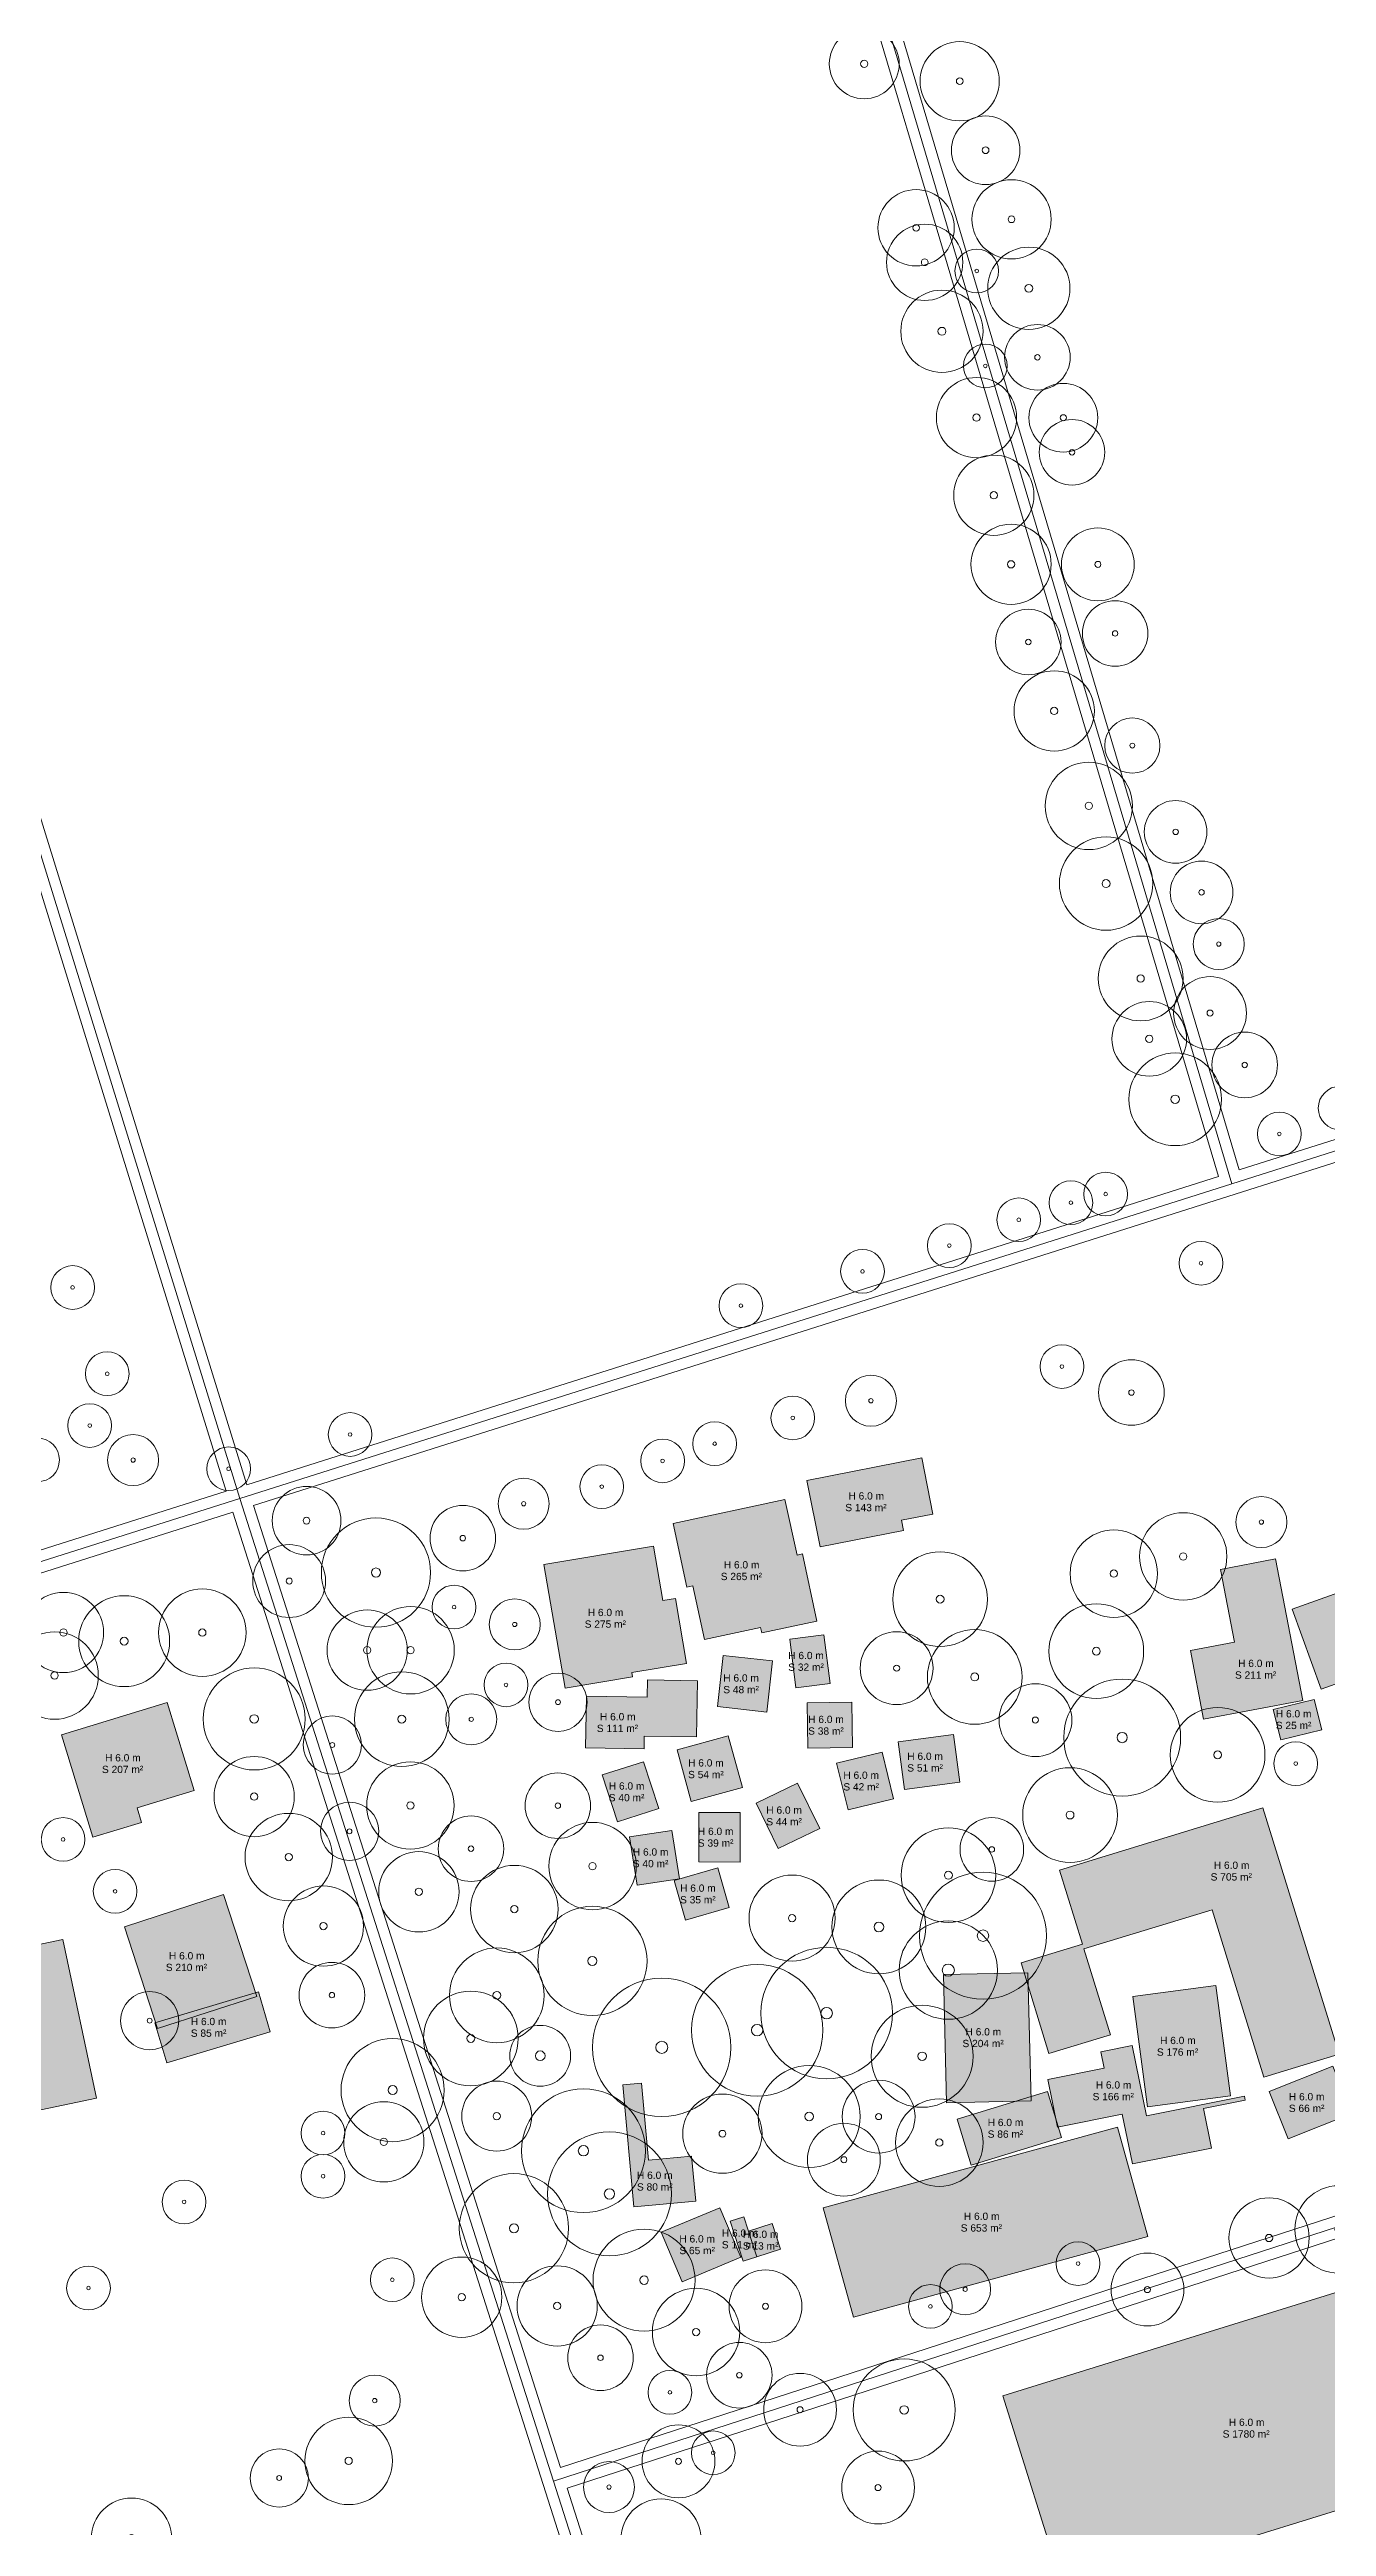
# Model space of a CAD drawing. Header units: metres. Extents: x 0 to 1612, y 0 to 1403.
# Drawn here: x 311.9 to 487.3, y 590.8 to 930.8 of the extents above; entities that cross this region are included whole.
import ezdxf

# ---------------------------------------------------------------- set-up
doc = ezdxf.new("R2010")
doc.units = ezdxf.units.M
doc.header["$MEASUREMENT"] = 0
for name, color, linetype, lineweight, true_color in [('TPX_BUILDING_AREAS_TEXT', 7, 'CONTINUOUS', 0, 0x000000), ('TPX_BUILDING_HEIGHTS_TEXT', 7, 'CONTINUOUS', 0, 0x000000), ('TPX_BUILDINGS', 7, 'CONTINUOUS', 0, 0x000000), ('TPX_BUILDINGS_HATCH', 7, 'CONTINUOUS', 0, 0xf0f0f0), ('TPX_ROADS_AXES', 7, 'CONTINUOUS', 0, 0x323232), ('TPX_ROADS_CONTOURS', 7, 'CONTINUOUS', 0, 0x646464), ('TPX_VEGETATION_TREES_INDIVIDUAL', 7, 'CONTINUOUS', 0, 0x136734)]:
    doc.layers.add(name, color=color, linetype=linetype, lineweight=lineweight, true_color=true_color)
doc.styles.add('TPX_TEXTE', font='arial.ttf')

# ---------------------------------------------------------------- blocks, each defined once
blk = doc.blocks.new('TREETR005_CR059')
at = {"layer": 'TPX_VEGETATION_TREES_INDIVIDUAL'}
for radius in [5.91, 0.5]:
    blk.add_circle((0, 0, 0.04), radius, dxfattribs=at)
blk = doc.blocks.new('TREETR005_CR052')
at = {"layer": 'TPX_VEGETATION_TREES_INDIVIDUAL'}
for radius in [5.24, 0.458]:
    blk.add_circle((0, 0, 0.04), radius, dxfattribs=at)
blk = doc.blocks.new('TREETR003_CR035')
at = {"layer": 'TPX_VEGETATION_TREES_INDIVIDUAL'}
for radius in [3.5, 0.292]:
    blk.add_circle((0, 0, 0.04), radius, dxfattribs=at)
blk = doc.blocks.new('TREETR005_CR048')
at = {"layer": 'TPX_VEGETATION_TREES_INDIVIDUAL'}
for radius in [4.8, 0.5]:
    blk.add_circle((0, 0, 0.04), radius, dxfattribs=at)
blk = doc.blocks.new('TREETR005_CR058')
at = {"layer": 'TPX_VEGETATION_TREES_INDIVIDUAL'}
for radius in [5.82, 0.5]:
    blk.add_circle((0, 0, 0.04), radius, dxfattribs=at)
blk = doc.blocks.new('TREETR008_CR090')
at = {"layer": 'TPX_VEGETATION_TREES_INDIVIDUAL'}
for radius in [9.03, 0.792]:
    blk.add_circle((0, 0, 0.04), radius, dxfattribs=at)
blk = doc.blocks.new('TREETR004_CR047')
at = {"layer": 'TPX_VEGETATION_TREES_INDIVIDUAL'}
for radius in [4.72, 0.417]:
    blk.add_circle((0, 0, 0.04), radius, dxfattribs=at)
blk = doc.blocks.new('TREETR004_CR043')
at = {"layer": 'TPX_VEGETATION_TREES_INDIVIDUAL'}
for radius in [4.3, 0.375]:
    blk.add_circle((0, 0, 0.04), radius, dxfattribs=at)
blk = doc.blocks.new('TREETR005_CR051')
at = {"layer": 'TPX_VEGETATION_TREES_INDIVIDUAL'}
for radius in [5.12, 0.5]:
    blk.add_circle((0, 0, 0.04), radius, dxfattribs=at)
blk = doc.blocks.new('TREETR005_CR057')
at = {"layer": 'TPX_VEGETATION_TREES_INDIVIDUAL'}
for radius in [5.65, 0.542]:
    blk.add_circle((0, 0, 0.04), radius, dxfattribs=at)
blk = doc.blocks.new('TREETR004_CR050')
at = {"layer": 'TPX_VEGETATION_TREES_INDIVIDUAL'}
for radius in [5, 0.417]:
    blk.add_circle((0, 0, 0.04), radius, dxfattribs=at)
blk = doc.blocks.new('TREETR007_CR064')
at = {"layer": 'TPX_VEGETATION_TREES_INDIVIDUAL'}
for radius in [6.44, 0.667]:
    blk.add_circle((0, 0, 0.04), radius, dxfattribs=at)
blk = doc.blocks.new('TREETR005_CR060')
at = {"layer": 'TPX_VEGETATION_TREES_INDIVIDUAL'}
for radius in [6, 0.5]:
    blk.add_circle((0, 0, 0.04), radius, dxfattribs=at)
blk = doc.blocks.new('TREETR007_CR080')
at = {"layer": 'TPX_VEGETATION_TREES_INDIVIDUAL'}
for radius in [8.03, 0.708]:
    blk.add_circle((0, 0, 0.04), radius, dxfattribs=at)
blk = doc.blocks.new('TREETR006_CR064')
at = {"layer": 'TPX_VEGETATION_TREES_INDIVIDUAL'}
for radius in [6.36, 0.583]:
    blk.add_circle((0, 0, 0.04), radius, dxfattribs=at)
blk = doc.blocks.new('TREETR007_CR085')
at = {"layer": 'TPX_VEGETATION_TREES_INDIVIDUAL'}
for radius in [8.5, 0.708]:
    blk.add_circle((0, 0, 0.04), radius, dxfattribs=at)
blk = doc.blocks.new('TREETR005_CR065')
at = {"layer": 'TPX_VEGETATION_TREES_INDIVIDUAL'}
for radius in [6.5, 0.542]:
    blk.add_circle((0, 0, 0.04), radius, dxfattribs=at)
blk = doc.blocks.new('TREETR006_CR070')
at = {"layer": 'TPX_VEGETATION_TREES_INDIVIDUAL'}
for radius in [7, 0.583]:
    blk.add_circle((0, 0, 0.04), radius, dxfattribs=at)
blk = doc.blocks.new('TREETR005_CR064')
at = {"layer": 'TPX_VEGETATION_TREES_INDIVIDUAL'}
for radius in [6.41, 0.542]:
    blk.add_circle((0, 0, 0.04), radius, dxfattribs=at)
blk = doc.blocks.new('TREETR004_CR045')
at = {"layer": 'TPX_VEGETATION_TREES_INDIVIDUAL'}
for radius in [4.5, 0.375]:
    blk.add_circle((0, 0, 0.04), radius, dxfattribs=at)
blk = doc.blocks.new('TREETR006_CR075')
at = {"layer": 'TPX_VEGETATION_TREES_INDIVIDUAL'}
for radius in [7.5, 0.625]:
    blk.add_circle((0, 0, 0.04), radius, dxfattribs=at)
blk = doc.blocks.new('TREETR005_CR047')
at = {"layer": 'TPX_VEGETATION_TREES_INDIVIDUAL'}
for radius in [4.71, 0.458]:
    blk.add_circle((0, 0, 0.04), radius, dxfattribs=at)
blk = doc.blocks.new('TREETR003_CR030')
at = {"layer": 'TPX_VEGETATION_TREES_INDIVIDUAL'}
for radius in [3, 0.25]:
    blk.add_circle((0, 0, 0.04), radius, dxfattribs=at)
blk = doc.blocks.new('TREETR005_CR062')
at = {"layer": 'TPX_VEGETATION_TREES_INDIVIDUAL'}
for radius in [6.24, 0.542]:
    blk.add_circle((0, 0, 0.04), radius, dxfattribs=at)
blk = doc.blocks.new('TREETR008_CR068')
at = {"layer": 'TPX_VEGETATION_TREES_INDIVIDUAL'}
for radius in [6.75, 0.833]:
    blk.add_circle((0, 0, 0.04), radius, dxfattribs=at)
blk = doc.blocks.new('TREETR003_CR040')
at = {"layer": 'TPX_VEGETATION_TREES_INDIVIDUAL'}
for radius in [4, 0.333]:
    blk.add_circle((0, 0, 0.04), radius, dxfattribs=at)
blk = doc.blocks.new('TREETR008_CR095')
at = {"layer": 'TPX_VEGETATION_TREES_INDIVIDUAL'}
for radius in [9.5, 0.833]:
    blk.add_circle((0, 0, 0.04), radius, dxfattribs=at)
blk = doc.blocks.new('TREETR005_CR054')
at = {"layer": 'TPX_VEGETATION_TREES_INDIVIDUAL'}
for radius in [5.44, 0.458]:
    blk.add_circle((0, 0, 0.04), radius, dxfattribs=at)
blk = doc.blocks.new('TREETR006_CR071')
at = {"layer": 'TPX_VEGETATION_TREES_INDIVIDUAL'}
for radius in [7.08, 0.625]:
    blk.add_circle((0, 0, 0.04), radius, dxfattribs=at)
blk = doc.blocks.new('TREETR003_CR038')
at = {"layer": 'TPX_VEGETATION_TREES_INDIVIDUAL'}
for radius in [3.79, 0.333]:
    blk.add_circle((0, 0, 0.04), radius, dxfattribs=at)
blk = doc.blocks.new('TREETR004_CR044')
at = {"layer": 'TPX_VEGETATION_TREES_INDIVIDUAL'}
for radius in [4.37, 0.375]:
    blk.add_circle((0, 0, 0.04), radius, dxfattribs=at)
blk = doc.blocks.new('TREETR005_CR055')
at = {"layer": 'TPX_VEGETATION_TREES_INDIVIDUAL'}
for radius in [5.51, 0.5]:
    blk.add_circle((0, 0, 0.04), radius, dxfattribs=at)
blk = doc.blocks.new('TREETR007_CR042')
at = {"layer": 'TPX_VEGETATION_TREES_INDIVIDUAL'}
for radius in [4.18, 0.667]:
    blk.add_circle((0, 0, 0.04), radius, dxfattribs=at)
blk = doc.blocks.new('TREETR008_CR087')
at = {"layer": 'TPX_VEGETATION_TREES_INDIVIDUAL'}
for radius in [8.72, 0.792]:
    blk.add_circle((0, 0, 0.04), radius, dxfattribs=at)

msp = doc.modelspace()

# ---------------------------------------------------------------- hatches: boundary and pattern name
at = {"layer": 'TPX_BUILDINGS_HATCH'}
for points in [[(431.7, 737.44), (415.93, 734.35), (417.74, 725.23), (429.21, 727.48), (428.93, 728.91), (433.23, 729.74), (431.7, 737.44)], [(412.92, 731.74), (397.55, 728.46), (399.44, 719.69), (400.29, 719.87), (401.88, 712.52), (409.57, 714.16), (409.74, 713.43), (417.32, 715.04), (415.32, 724.26), (414.58, 724.1), (412.92, 731.74)], [(394.88, 725.34), (379.82, 722.79), (382.73, 705.82), (391.99, 707.39), (391.89, 707.97), (399.42, 709.24), (397.89, 718.15), (396.16, 717.86), (394.88, 725.34)], [(504.71, 724.62), (482.57, 716.69), (486.55, 705.7), (508.69, 713.61), (504.71, 724.62)], [(474.64, 712.14), (468.61, 710.99), (470.41, 701.57), (484.03, 704.15), (480.29, 723.57), (472.71, 722.12), (474.64, 712.14)], [(418.27, 713.16), (413.58, 712.58), (414.43, 705.88), (419.12, 706.46), (418.27, 713.16)], [(404.42, 710.32), (403.65, 703.3), (410.42, 702.56), (411.2, 709.58), (404.42, 710.32)], [(328.1, 703.89), (313.56, 699.45), (317.86, 685.38), (324.55, 687.41), (323.95, 689.41), (331.78, 691.81), (328.1, 703.89)], [(385.66, 704.74), (385.54, 697.64), (393.58, 697.49), (393.61, 699.27), (400.76, 699.15), (400.9, 706.84), (394.04, 706.96), (394, 704.59), (385.66, 704.74)], [(422.11, 703.9), (415.96, 703.81), (416.06, 697.59), (422.2, 697.68), (422.11, 703.9)], [(485.59, 704.29), (479.98, 702.92), (481.02, 698.74), (486.63, 700.11), (485.59, 704.29)], [(405.13, 699.3), (398.12, 697.37), (400.06, 690.26), (407.07, 692.19), (405.13, 699.3)], [(426.25, 697.06), (420.01, 695.54), (421.58, 689.12), (427.81, 690.63), (426.25, 697.06)], [(436.07, 699.46), (428.47, 698.47), (429.33, 691.93), (436.93, 692.91), (436.07, 699.46)], [(393.5, 695.74), (387.83, 693.93), (389.91, 687.49), (395.58, 689.3), (393.5, 695.74)], [(414.66, 692.79), (408.97, 690.04), (412.01, 683.81), (417.71, 686.56), (414.66, 692.79)], [(401.11, 688.79), (401.1, 681.98), (406.76, 681.97), (406.77, 688.78), (401.11, 688.79)], [(453.77, 670.69), (445.34, 668.12), (449.18, 655.69), (457.62, 658.26), (453.97, 670.04), (471.57, 675.41), (478.68, 652.44), (489.01, 655.6), (478.55, 689.39), (450.62, 680.86), (453.77, 670.69)], [(397.4, 686.32), (391.58, 685.43), (392.61, 678.79), (398.43, 679.68), (397.4, 686.32)], [(403.7, 681.16), (397.72, 679.44), (399.28, 674.01), (405.26, 675.73), (403.7, 681.16)], [(335.84, 677.5), (322.22, 673.07), (326.77, 659.1), (340.38, 663.53), (335.84, 677.5)], [(313.76, 671.35), (300.64, 668.61), (305.27, 646.8), (318.4, 649.54), (313.76, 671.35)], [(446.29, 666.78), (434.68, 666.51), (435.1, 648.93), (446.72, 649.21), (446.29, 666.78)], [(340.61, 664.14), (326.38, 659.9), (328.02, 654.41), (342.24, 658.66), (340.61, 664.14)], [(472.11, 665), (460.68, 663.5), (462.69, 648.37), (474.12, 649.87), (472.11, 665)], [(456.76, 653.66), (449.03, 652.1), (450.36, 645.57), (459.24, 647.35), (460.63, 640.52), (471.5, 642.71), (470.4, 648.12), (476.13, 649.26), (476.01, 649.83), (462.56, 647.13), (460.58, 656.8), (456.29, 655.93), (456.76, 653.66)], [(488.18, 653.93), (479.43, 650.48), (482.02, 643.99), (490.77, 647.43), (488.18, 653.93)], [(393.21, 651.61), (390.65, 651.38), (392.19, 634.65), (400.66, 635.42), (400.09, 641.58), (394.18, 641.05), (393.21, 651.61)], [(448.97, 650.48), (436.55, 646.68), (438.51, 640.36), (450.92, 644.15), (448.97, 650.48)], [(458.6, 645.57), (418.17, 634.52), (422.32, 619.5), (462.76, 630.55), (458.6, 645.57)], [(404, 634.52), (395.91, 631.14), (398.79, 624.36), (406.88, 627.74), (404, 634.52)], [(407.28, 633.28), (405.41, 632.69), (407.17, 627.19), (409.04, 627.78), (407.28, 633.28)], [(411.18, 632.36), (407.91, 631.31), (409.04, 627.78), (412.3, 628.83), (411.18, 632.36)], [(502.29, 627.12), (442.85, 608.69), (451.42, 581.42), (510.86, 599.83), (502.29, 627.12)]]:
    msp.add_hatch(color=256, dxfattribs=at).paths.add_polyline_path(points)

# ---------------------------------------------------------------- linework, layer by layer
at = {"layer": 'TPX_BUILDINGS', "elevation": 0.04}
for points in [[(431.7, 737.44), (415.93, 734.35), (417.74, 725.23), (429.21, 727.48), (428.93, 728.91), (433.23, 729.74)], [(412.92, 731.74), (397.55, 728.46), (399.44, 719.69), (400.29, 719.87), (401.88, 712.52), (409.57, 714.16), (409.74, 713.43), (417.32, 715.04), (415.32, 724.26), (414.58, 724.1)], [(394.88, 725.34), (379.82, 722.79), (382.73, 705.82), (391.99, 707.39), (391.89, 707.97), (399.42, 709.24), (397.89, 718.15), (396.16, 717.86)], [(504.71, 724.62), (482.57, 716.69), (486.55, 705.7), (508.69, 713.61)], [(474.64, 712.14), (468.61, 710.99), (470.41, 701.57), (484.03, 704.15), (480.29, 723.57), (472.71, 722.12)], [(418.27, 713.16), (413.58, 712.58), (414.43, 705.88), (419.12, 706.46)], [(404.42, 710.32), (403.65, 703.3), (410.42, 702.56), (411.2, 709.58)], [(328.1, 703.89), (313.56, 699.45), (317.86, 685.38), (324.55, 687.41), (323.95, 689.41), (331.78, 691.81)], [(385.66, 704.74), (385.54, 697.64), (393.58, 697.49), (393.61, 699.27), (400.76, 699.15), (400.9, 706.84), (394.04, 706.96), (394, 704.59)], [(422.11, 703.9), (415.96, 703.81), (416.06, 697.59), (422.2, 697.68)], [(485.59, 704.29), (479.98, 702.92), (481.02, 698.74), (486.63, 700.11)], [(405.13, 699.3), (398.12, 697.37), (400.06, 690.26), (407.07, 692.19)], [(426.25, 697.06), (420.01, 695.54), (421.58, 689.12), (427.81, 690.63)], [(436.07, 699.46), (428.47, 698.47), (429.33, 691.93), (436.93, 692.91)], [(393.5, 695.74), (387.83, 693.93), (389.91, 687.49), (395.58, 689.3)], [(414.66, 692.79), (408.97, 690.04), (412.01, 683.81), (417.71, 686.56)], [(401.11, 688.79), (401.1, 681.98), (406.76, 681.97), (406.77, 688.78)], [(453.77, 670.69), (445.34, 668.12), (449.18, 655.69), (457.62, 658.26), (453.97, 670.04), (471.57, 675.41), (478.68, 652.44), (489.01, 655.6), (478.55, 689.39), (450.62, 680.86)], [(397.4, 686.32), (391.58, 685.43), (392.61, 678.79), (398.43, 679.68)], [(403.7, 681.16), (397.72, 679.44), (399.28, 674.01), (405.26, 675.73)], [(335.84, 677.5), (322.22, 673.07), (326.77, 659.1), (340.38, 663.53)], [(313.76, 671.35), (300.64, 668.61), (305.27, 646.8), (318.4, 649.54)], [(446.29, 666.78), (434.68, 666.51), (435.1, 648.93), (446.72, 649.21)], [(340.61, 664.14), (326.38, 659.9), (328.02, 654.41), (342.24, 658.66)], [(472.11, 665), (460.68, 663.5), (462.69, 648.37), (474.12, 649.87)], [(456.76, 653.66), (449.03, 652.1), (450.36, 645.57), (459.24, 647.35), (460.63, 640.52), (471.5, 642.71), (470.4, 648.12), (476.13, 649.26), (476.01, 649.83), (462.56, 647.13), (460.58, 656.8), (456.29, 655.93)], [(488.18, 653.93), (479.43, 650.48), (482.02, 643.99), (490.77, 647.43)], [(393.21, 651.61), (390.65, 651.38), (392.19, 634.65), (400.66, 635.42), (400.09, 641.58), (394.18, 641.05)], [(448.97, 650.48), (436.55, 646.68), (438.51, 640.36), (450.92, 644.15)], [(458.6, 645.57), (418.17, 634.52), (422.32, 619.5), (462.76, 630.55)], [(404, 634.52), (395.91, 631.14), (398.79, 624.36), (406.88, 627.74)], [(407.28, 633.28), (405.41, 632.69), (407.17, 627.19), (409.04, 627.78)], [(411.18, 632.36), (407.91, 631.31), (409.04, 627.78), (412.3, 628.83)], [(502.29, 627.12), (442.85, 608.69), (451.42, 581.42), (510.86, 599.83)]]:
    msp.add_lwpolyline(points, close=True, dxfattribs=at)
at = {"layer": 'TPX_ROADS_AXES', "elevation": 0.03}
for points in [[(387.64, 1066.53), (474.31, 775.08)], [(338.05, 731.88), (245.21, 1031.89)], [(474.31, 775.08), (495.17, 781.69), (546.75, 798.04), (622.6, 822.08)], [(338.05, 731.88), (474.31, 775.08)], [(192.02, 685.59), (338.05, 731.88)], [(381.13, 596.98), (338.05, 731.88)], [(381.13, 596.98), (498.94, 635.19)], [(408.03, 512.73), (381.13, 596.98)]]:
    msp.add_lwpolyline(points, dxfattribs=at)
at = {"layer": 'TPX_ROADS_CONTOURS', "elevation": 0.03}
for points in [[(389.51, 1065.51), (537, 1108.68), (620.74, 823.07), (546.29, 799.47), (494.72, 783.12), (475.31, 776.97)], [(247.08, 1030.92), (383.72, 1074.62), (386.2, 1066.1), (472.45, 776.07), (339.04, 733.77)], [(99.47, 983.7), (244.22, 1030), (336.18, 732.86), (193, 687.47), (146.96, 833.32)], [(193.9, 684.61), (337.08, 730), (379.7, 596.52), (406.14, 513.7), (262.5, 467.37)]]:
    msp.add_lwpolyline(points, close=True, dxfattribs=at)
for points in [[(498.48, 636.62), (382.1, 598.87), (339.94, 730.91), (474.76, 773.65), (494.68, 779.96)], [(545.96, 515.36), (421.6, 474.9), (409.45, 513.19), (383.01, 596.01), (499.4, 633.77)]]:
    msp.add_lwpolyline(points, dxfattribs=at)

# ---------------------------------------------------------------- block references
at = {"layer": 'TPX_VEGETATION_TREES_INDIVIDUAL'}
for name, p in [('TREETR005_CR048', (423.81, 928.82, 0.04)), ('TREETR005_CR054', (436.92, 926.43, 0.04)), ('TREETR005_CR047', (440.48, 916.95, 0.04)), ('TREETR005_CR052', (430.93, 906.31, 0.04)), ('TREETR005_CR054', (444.04, 907.47, 0.04)), ('TREETR005_CR052', (432.11, 901.57, 0.04)), ('TREETR003_CR030', (439.26, 900.38, 0.04)), ('TREETR005_CR057', (446.41, 898, 0.04)), ('TREETR005_CR057', (434.48, 892.1, 0.04)), ('TREETR004_CR045', (447.59, 888.53, 0.04)), ('TREETR003_CR030', (440.44, 887.35, 0.04)), ('TREETR005_CR055', (439.23, 880.25, 0.04)), ('TREETR004_CR047', (451.15, 880.23, 0.04)), ('TREETR004_CR045', (452.34, 875.49, 0.04)), ('TREETR005_CR055', (441.6, 869.59, 0.04)), ('TREETR005_CR055', (443.97, 860.11, 0.04)), ('TREETR004_CR050', (455.89, 860.1, 0.04)), ('TREETR004_CR045', (446.34, 849.45, 0.04)), ('TREETR004_CR045', (458.26, 850.62, 0.04)), ('TREETR005_CR055', (449.9, 839.98, 0.04)), ('TREETR003_CR038', (460.62, 835.23, 0.04)), ('TREETR005_CR060', (454.65, 826.95, 0.04)), ('TREETR004_CR043', (466.57, 823.38, 0.04)), ('TREETR005_CR064', (457.02, 816.29, 0.04)), ('TREETR004_CR043', (470.13, 815.08, 0.04)), ('TREETR003_CR035', (472.5, 807.98, 0.04)), ('TREETR005_CR058', (461.77, 803.26, 0.04)), ('TREETR004_CR050', (471.3, 798.51, 0.04)), ('TREETR005_CR051', (462.95, 794.97, 0.04)), ('TREETR004_CR045', (476.06, 791.39, 0.04)), ('TREETR006_CR064', (466.51, 786.67, 0.04)), ('TREETR003_CR030', (489.16, 785.46, 0.04)), ('TREETR003_CR030', (480.81, 781.92, 0.04)), ('TREETR003_CR030', (452.19, 772.48, 0.04)), ('TREETR003_CR030', (456.96, 773.66, 0.04)), ('TREETR003_CR030', (445.03, 770.13, 0.04)), ('TREETR003_CR030', (435.49, 766.59, 0.04)), ('TREETR003_CR030', (423.57, 763.05, 0.04)), ('TREETR003_CR030', (470.06, 764.17, 0.04)), ('TREETR003_CR030', (315.1, 760.84, 0.04)), ('TREETR003_CR030', (406.87, 758.34, 0.04)), ('TREETR003_CR030', (319.85, 749, 0.04)), ('TREETR003_CR030', (450.96, 749.99, 0.04)), ('TREETR003_CR035', (424.73, 745.29, 0.04)), ('TREETR004_CR045', (460.5, 746.42, 0.04)), ('TREETR003_CR030', (317.45, 741.89, 0.04)), ('TREETR003_CR030', (414, 742.94, 0.04)), ('TREETR003_CR030', (353.21, 740.66, 0.04)), ('TREETR003_CR030', (403.27, 739.4, 0.04)), ('TREETR003_CR030', (310.29, 737.17, 0.04)), ('TREETR003_CR035', (323.41, 737.15, 0.04)), ('TREETR003_CR030', (336.52, 735.95, 0.04)), ('TREETR003_CR030', (396.12, 737.04, 0.04)), ('TREETR003_CR035', (377.04, 731.15, 0.04)), ('TREETR003_CR030', (387.77, 733.5, 0.04)), ('TREETR005_CR047', (347.23, 728.83, 0.04)), ('TREETR003_CR035', (478.35, 728.64, 0.04)), ('TREETR006_CR075', (356.76, 721.71, 0.04)), ('TREETR004_CR045', (368.68, 726.43, 0.04)), ('TREETR005_CR060', (467.61, 723.92, 0.04)), ('TREETR004_CR050', (344.84, 720.54, 0.04)), ('TREETR005_CR065', (434.23, 718.05, 0.04)), ('TREETR005_CR060', (458.08, 721.56, 0.04)), ('TREETR005_CR055', (313.84, 713.48, 0.04)), ('TREETR005_CR062', (322.18, 712.29, 0.04)), ('TREETR005_CR060', (332.91, 713.46, 0.04)), ('TREETR003_CR030', (367.48, 716.96, 0.04)), ('TREETR003_CR035', (375.82, 714.58, 0.04)), ('TREETR005_CR055', (355.55, 711.06, 0.04)), ('TREETR005_CR060', (361.51, 711.05, 0.04)), ('TREETR005_CR065', (455.68, 710.91, 0.04)), ('TREETR005_CR060', (312.63, 707.57, 0.04)), ('TREETR004_CR050', (428.26, 708.58, 0.04)), ('TREETR005_CR065', (438.98, 707.38, 0.04)), ('TREETR006_CR070', (340.04, 701.61, 0.04)), ('TREETR005_CR065', (360.3, 701.58, 0.04)), ('TREETR003_CR030', (374.62, 706.29, 0.04)), ('TREETR003_CR040', (381.76, 703.91, 0.04)), ('TREETR003_CR035', (369.84, 701.56, 0.04)), ('TREETR004_CR050', (447.32, 701.45, 0.04)), ('TREETR007_CR080', (459.23, 699.06, 0.04)), ('TREETR003_CR040', (350.76, 698.04, 0.04)), ('TREETR005_CR065', (472.34, 696.68, 0.04)), ('TREETR003_CR030', (483.07, 695.48, 0.04)), ('TREETR005_CR055', (340.03, 690.95, 0.04)), ('TREETR005_CR060', (361.48, 689.73, 0.04)), ('TREETR004_CR045', (381.74, 689.7, 0.04)), ('TREETR005_CR065', (452.07, 688.42, 0.04)), ('TREETR003_CR030', (313.79, 685.07, 0.04)), ('TREETR005_CR060', (344.78, 682.65, 0.04)), ('TREETR003_CR040', (353.13, 686.19, 0.04)), ('TREETR004_CR045', (369.81, 683.8, 0.04)), ('TREETR005_CR060', (386.5, 681.41, 0.04)), ('TREETR004_CR044', (441.33, 683.7, 0.04)), ('TREETR005_CR065', (435.37, 680.16, 0.04)), ('TREETR003_CR030', (320.94, 677.95, 0.04)), ('TREETR005_CR055', (362.65, 677.89, 0.04)), ('TREETR005_CR060', (375.76, 675.51, 0.04)), ('TREETR005_CR059', (413.9, 674.27, 0.04)), ('TREETR008_CR087', (440.12, 671.86, 0.04)), ('TREETR005_CR055', (349.54, 673.18, 0.04)), ('TREETR007_CR064', (425.82, 673.06, 0.04)), ('TREETR006_CR075', (386.48, 668.39, 0.04)), ('TREETR008_CR068', (435.35, 667.13, 0.04)), ('TREETR005_CR065', (373.36, 663.67, 0.04)), ('TREETR008_CR090', (418.65, 661.23, 0.04)), ('TREETR004_CR045', (350.71, 663.7, 0.04)), ('TREETR008_CR090', (409.11, 658.88, 0.04)), ('TREETR003_CR040', (325.68, 660.19, 0.04)), ('TREETR005_CR065', (369.78, 657.75, 0.04)), ('TREETR008_CR095', (396, 656.53, 0.04)), ('TREETR006_CR070', (431.76, 655.3, 0.04)), ('TREETR006_CR071', (359.04, 650.66, 0.04)), ('TREETR007_CR042', (379.31, 655.37, 0.04)), ('TREETR006_CR070', (416.25, 647.03, 0.04)), ('TREETR005_CR048', (373.34, 647.09, 0.04)), ('TREETR007_CR085', (385.25, 642.34, 0.04)), ('TREETR005_CR054', (404.33, 644.68, 0.04)), ('TREETR004_CR050', (425.78, 647.02, 0.04)), ('TREETR005_CR060', (434.12, 643.45, 0.04)), ('TREETR003_CR030', (349.49, 644.76, 0.04)), ('TREETR005_CR055', (357.84, 643.56, 0.04)), ('TREETR004_CR050', (421.01, 641.1, 0.04)), ('TREETR007_CR085', (388.82, 636.41, 0.04)), ('TREETR003_CR030', (349.49, 638.84, 0.04)), ('TREETR003_CR030', (330.41, 635.31, 0.04)), ('TREETR006_CR075', (375.7, 631.7, 0.04)), ('TREETR005_CR055', (479.4, 630.36, 0.04)), ('TREETR005_CR060', (488.94, 631.53, 0.04)), ('TREETR006_CR070', (393.57, 624.57, 0.04)), ('TREETR003_CR030', (453.17, 626.85, 0.04)), ('TREETR003_CR030', (317.28, 623.49, 0.04)), ('TREETR003_CR030', (359, 624.62, 0.04)), ('TREETR005_CR055', (368.53, 622.23, 0.04)), ('TREETR005_CR055', (381.64, 621.03, 0.04)), ('TREETR004_CR050', (410.25, 620.99, 0.04)), ('TREETR003_CR035', (437.67, 623.32, 0.04)), ('TREETR004_CR050', (462.7, 623.28, 0.04)), ('TREETR005_CR060', (400.71, 617.45, 0.04)), ('TREETR003_CR030', (432.9, 620.96, 0.04)), ('TREETR004_CR045', (387.59, 613.92, 0.04)), ('TREETR004_CR045', (406.66, 611.52, 0.04)), ('TREETR003_CR030', (397.12, 609.17, 0.04)), ('TREETR006_CR070', (429.3, 606.75, 0.04)), ('TREETR003_CR035', (356.59, 608.04, 0.04)), ('TREETR004_CR050', (415, 606.78, 0.04)), ('TREETR005_CR060', (353.01, 599.76, 0.04)), ('TREETR004_CR050', (398.3, 599.7, 0.04)), ('TREETR003_CR030', (403.07, 600.87, 0.04)), ('TREETR003_CR040', (343.47, 597.41, 0.04)), ('TREETR003_CR035', (388.76, 596.16, 0.04)), ('TREETR004_CR050', (425.71, 596.1, 0.04)), ('TREETR005_CR055', (323.19, 589.15, 0.04)), ('TREETR005_CR055', (395.9, 589.04, 0.04))]:
    msp.add_blockref(name, p, dxfattribs=at)

# ---------------------------------------------------------------- texts
at = {"layer": 'TPX_BUILDING_AREAS_TEXT', "style": 'TPX_TEXTE'}
for s, p in [('S 143 m²', (421.21, 730.13, 0.05)), ('S 265 m²', (404.1, 720.67, 0.05)), ('S 275 m²', (385.42, 714.13, 0.05)), ('S 32 m²', (413.37, 708.22, 0.05)), ('S 211 m²', (474.72, 707.14, 0.05)), ('S 48 m²', (404.45, 705.14, 0.05)), ('S 111 m²', (387.09, 699.82, 0.05)), ('S 38 m²', (416.11, 699.45, 0.05)), ('S 25 m²', (480.33, 700.22, 0.05)), ('S 207 m²', (319.13, 694.18, 0.05)), ('S 54 m²', (399.62, 693.48, 0.05)), ('S 51 m²', (429.72, 694.39, 0.05)), ('S 40 m²', (388.73, 690.31, 0.05)), ('S 42 m²', (420.94, 691.79, 0.05)), ('S 44 m²', (410.36, 687, 0.05)), ('S 39 m²', (400.96, 684.08, 0.05)), ('S 40 m²', (392.03, 681.25, 0.05)), ('S 705 m²', (471.38, 679.43, 0.05)), ('S 35 m²', (398.52, 676.29, 0.05)), ('S 210 m²', (327.9, 667, 0.05)), ('S 85 m²', (331.33, 657.98, 0.05)), ('S 204 m²', (437.3, 656.56, 0.05)), ('S 176 m²', (464, 655.38, 0.05)), ('S 166 m²', (455.17, 649.27, 0.05)), ('S 66 m²', (482.12, 647.66, 0.05)), ('S 86 m²', (440.76, 644.12, 0.05)), ('S 80 m²', (392.6, 636.87, 0.05)), ('S 65 m²', (398.42, 628.14, 0.05)), ('S 11 m²', (404.25, 628.93, 0.05)), ('S 13 m²', (407.13, 628.77, 0.05)), ('S 653 m²', (437.06, 631.24, 0.05)), ('S 1780 m²', (473.03, 602.96, 0.05))]:
    msp.add_text(s, height=1, dxfattribs=at).set_placement(p)
at = {"layer": 'TPX_BUILDING_HEIGHTS_TEXT', "style": 'TPX_TEXTE'}
for p in [(421.64, 731.73, 0.05), (404.52, 722.27, 0.05), (385.84, 715.73, 0.05), (413.37, 709.82, 0.05), (404.45, 706.74, 0.05), (475.15, 708.74, 0.05), (387.52, 701.42, 0.05), (416.11, 701.05, 0.05), (480.33, 701.82, 0.05), (319.55, 695.78, 0.05), (399.62, 695.08, 0.05), (420.94, 693.39, 0.05), (429.72, 695.99, 0.05), (388.73, 691.91, 0.05), (410.36, 688.6, 0.05), (392.03, 682.85, 0.05), (400.96, 685.68, 0.05), (471.81, 681.03, 0.05), (398.52, 677.89, 0.05), (328.33, 668.6, 0.05), (331.33, 659.58, 0.05), (437.72, 658.16, 0.05), (464.43, 656.98, 0.05), (455.6, 650.87, 0.05), (482.12, 649.26, 0.05), (440.76, 645.72, 0.05), (392.6, 638.47, 0.05), (437.49, 632.84, 0.05), (398.42, 629.74, 0.05), (404.25, 630.53, 0.05), (407.13, 630.37, 0.05), (473.88, 604.56, 0.05)]:
    msp.add_text('H 6.0 m', height=1, dxfattribs=at).set_placement(p)

doc.saveas('drawing.dxf')
